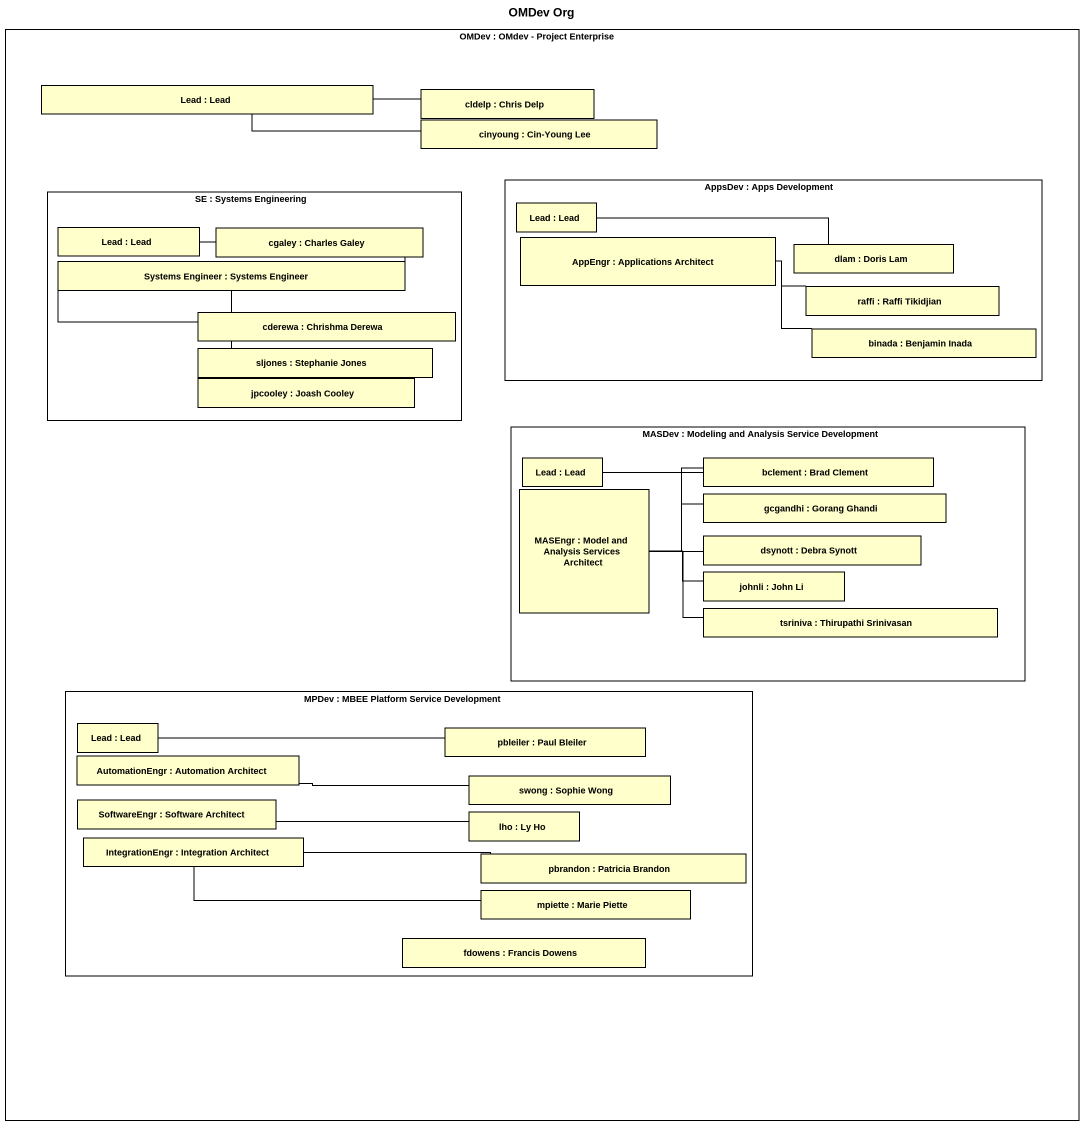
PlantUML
@startuml
title OMDev Org
rectangle "OMDev : OMdev - Project Enterprise" as OMDev {
  rectangle "Lead : Lead" as Lead
  rectangle "cldelp : Chris Delp" as cldelp
  rectangle "cinyoung : Cin-Young Lee" as cinyoung
  rectangle "SE : Systems Engineering" as SE {
    rectangle "Lead : Lead" as Lead_2
    rectangle "cgaley : Charles Galey" as cgaley
    rectangle "Systems Engineer : Systems Engineer" as Systems_Engineer
    rectangle "cderewa : Chrishma Derewa" as cderewa
    rectangle "sljones : Stephanie Jones" as sljones
    rectangle "jpcooley : Joash Cooley" as jpcooley
  }
  rectangle "AppsDev : Apps Development" as AppsDev {
    rectangle "Lead : Lead" as Lead_3
    rectangle "AppEngr : Applications Architect" as AppEngr
    rectangle "dlam : Doris Lam" as dlam
    rectangle "raffi : Raffi Tikidjian" as raffi
    rectangle "binada : Benjamin Inada" as binada
  }
  rectangle "MASDev : Modeling and Analysis Service Development" as MASDev {
    rectangle "Lead : Lead" as Lead_4
    rectangle "bclement : Brad Clement" as bclement
    rectangle "MASEngr : Model and Analysis Services Architect" as MASEngr
    rectangle "gcgandhi : Gorang Ghandi" as gcgandhi
    rectangle "dsynott : Debra Synott" as dsynott
    rectangle "johnli : John Li" as johnli
    rectangle "tsriniva : Thirupathi Srinivasan" as tsriniva
  }
  rectangle "MPDev : MBEE Platform Service Development" as MPDev {
    rectangle "Lead : Lead" as Lead_5
    rectangle "pbleiler : Paul Bleiler" as pbleiler
    rectangle "AutomationEngr : Automation Architect" as AutomationEngr
    rectangle "SoftwareEngr : Software Architect" as SoftwareEngr
    rectangle "lho : Ly Ho" as lho
    rectangle "swong : Sophie Wong" as swong
    rectangle "IntegrationEngr : Integration Architect" as IntegrationEngr
    rectangle "mpiette : Marie Piette" as mpiette
    rectangle "pbrandon : Patricia Brandon" as pbrandon
    rectangle "fdowens : Francis Dowens" as fdowens
  }
}
Lead -right- cldelp
Lead -right- cinyoung
Lead_2 -right- cgaley
Lead_3 -right- dlam
Systems_Engineer -right- cgaley
Systems_Engineer -right- cderewa
Systems_Engineer -- sljones
Systems_Engineer -- jpcooley
raffi -left- AppEngr
binada -left- AppEngr
Lead_4 -right- bclement
MASEngr -right- bclement
MASEngr -right- gcgandhi
MASEngr -right- dsynott
MASEngr -right- tsriniva
johnli -left- MASEngr
Lead_5 -right- pbleiler
AutomationEngr -right- swong
SoftwareEngr -right- lho
IntegrationEngr -right- mpiette
IntegrationEngr -right- pbrandon
@enduml
